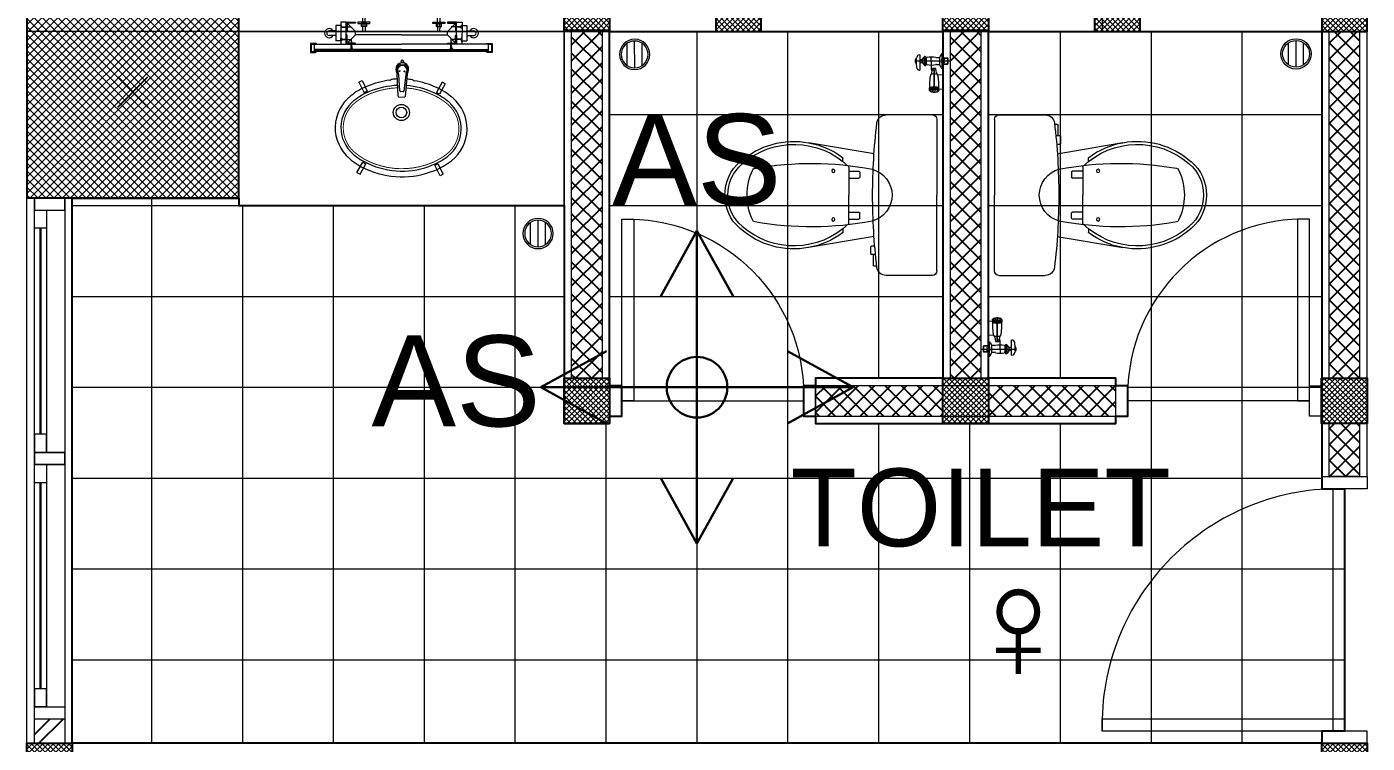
# Model space of a CAD drawing. Header units: inches. Extents: x 249 to 1192, y -18 to 440.
# Drawn here: x 429.157 to 433.582, y 263.442 to 265.807 of the extents above; entities that cross this region are included whole.
import ezdxf

# ---------------------------------------------------------------- set-up
doc = ezdxf.new("R2010")
doc.units = ezdxf.units.IN
doc.header["$MEASUREMENT"] = 0
for name, color, linetype, lineweight in [('ARSIR BETON', 8, 'Continuous', 0), ('DINDING', 6, 'Continuous', 0), ('DINDING2', 137, 'Continuous', 20), ('KACA', 141, 'Continuous', 30), ('KERAMIKK', 142, 'Continuous', 5), ('kol', 1, 'Continuous', 30), ('KUSEN', 16, 'Continuous', 15), ('NOT', 7, 'Continuous', 9), ('SANITAIR', 6, 'Continuous', 9), ('TEXT (KET. RUANG)', 7, 'Continuous', 5)]:
    doc.layers.add(name, color=color, linetype=linetype, lineweight=lineweight)
doc.layers.add('ARSIR DINDING', color=64, linetype='Continuous')
doc.layers.add('KOLOM', color=5, linetype='Continuous')
doc.styles.get("Standard").update_dxf_attribs({"font": 'arial.ttf'})

# ---------------------------------------------------------------- blocks, each defined once
blk = doc.blocks.new('K2')
at = {"layer": 'ARSIR BETON'}
h = blk.add_hatch(dxfattribs=at)
h.set_pattern_fill('ANSI37', color=256, scale=0.1, style=0)
h.set_pattern_definition([(45, (-38.743626, 268.082874), (-0.0088388, 0.0088388), []), (135, (-38.743626, 268.082874), (-0.0088388, -0.0088388), [])])
h.paths.add_polyline_path([(-38.5936, 268.2329), (-38.7436, 268.2329), (-38.7436, 268.0829), (-38.5936, 268.0829)])
at = {"layer": 'KOLOM'}
blk.add_lwpolyline([(-38.7436, 268.0829), (-38.5936, 268.0829), (-38.5936, 268.2329), (-38.7436, 268.2329)], close=True, dxfattribs=at)
blk = doc.blocks.new('P2')
for points in [[(278.9434, 273.0586), (278.9434, 273.0186), (279.0934, 273.0186), (279.0934, 273.0586)], [(278.9434, 272.1784), (278.9434, 272.2184), (279.0934, 272.2184), (279.0934, 272.1784)]]:
    blk.add_lwpolyline(points, close=True)
for points in [[(279.0184, 273.0186), (279.0184, 272.2186)], [(279.0184, 273.0186), (279.8184, 273.0186), (279.8184, 272.9786), (279.0184, 272.9786), (279.0184, 273.0186)]]:
    blk.add_lwpolyline(points)
blk.add_arc((279.0384, 272.9986), 0.7803, 268.5312, 1.4688)
blk = doc.blocks.new('*X70')
at = {"color": 0}
for p, q in [((-1015.3, 2417.5), (-1013.3, 2417.5)), ((-1015.3, 2416.2), (-1013.3, 2416.2)), ((-1015.3, 2415), (-1013.3, 2415)), ((-1015.3, 2413.8), (-1013.3, 2413.8)), ((-1015.3, 2412.5), (-1013.3, 2412.5)), ((-1015.3, 2411.2), (-1013.3, 2411.2)), ((-1015.3, 2410), (-1013.3, 2410)), ((-1015.3, 2408.8), (-1013.3, 2408.8)), ((-1015.3, 2407.5), (-1013.3, 2407.5)), ((-1015.3, 2406.2), (-1013.3, 2406.2)), ((-1015.3, 2405), (-1013.3, 2405))]:
    blk.add_line(p, q, dxfattribs=at)
blk = doc.blocks.new('*X71')
at = {"color": 0}
for p, q in [((1009.1, 3570), (1015.9, 3570)), ((1010, 3568.8), (1016.6, 3568.8)), ((1010.6, 3567.5), (1017.2, 3567.5)), ((1011.1, 3566.2), (1017.7, 3566.2)), ((1011.5, 3565), (1018, 3565)), ((1011.8, 3563.8), (1018.2, 3563.8)), ((1012.1, 3562.5), (1018.4, 3562.5)), ((1012.3, 3561.2), (1018.6, 3561.2)), ((1012.4, 3560), (1018.7, 3560)), ((1012.5, 3558.8), (1018.8, 3558.8)), ((1012.6, 3557.5), (1018.9, 3557.5)), ((1012.7, 3556.2), (1018.9, 3556.2)), ((1012.7, 3555), (1018.9, 3555))]:
    blk.add_line(p, q, dxfattribs=at)
blk = doc.blocks.new('JET SHOWER TOTO 403SV3 ATAS')
for p, q in [((-181.6, 3101.6), (-181.6, 2943.3)), ((-159.1, 3063.7), (-273.3, 3063.7)), ((-271.6, 3070.7), (-271.6, 3056.7)), ((-271.6, 3070.7), (-269.6, 3070.7)), ((-271.6, 3056.7), (-269.6, 3056.7)), ((-269.6, 3070.7), (-269.3, 3074.5)), ((-269.6, 3070.7), (-269.6, 3056.7)), ((-269.6, 3056.7), (-269.1, 3043.3)), ((-259.4, 3083.7), (-257.6, 3083.7)), ((-257.6, 3083.7), (-257.6, 3033.7)), ((-257.6, 3068.7), (-249.3, 3068.7)), ((-257.6, 3058.7), (-249.3, 3058.7)), ((-249.3, 3070), (-243.9, 3076.7)), ((-249.3, 3070.2), (-249.3, 3063.7)), ((-249.3, 3057.2), (-249.3, 3063.7)), ((-249.3, 3057.3), (-243.9, 3050.7)), ((-244.1, 3074.9), (-244.1, 3053.4)), ((-236.6, 3076.4), (-236.6, 3051)), ((-236.6, 3075.2), (-236.6, 3075.2)), ((-236.6, 3075.2), (-236.1, 3075.2)), ((-220.6, 3063.7), (-220.6, 3079)), ((-220.6, 3063.7), (-220.6, 3034.2)), ((-204.6, 3075.2), (-193.1, 3075.2)), ((-202.8, 3075.2), (-193.1, 3075.2)), ((-188, 3085), (-193.1, 3075.2)), ((-193.1, 3075.2), (-193.1, 3052.2)), ((-187.4, 3057.9), (-175.8, 3069.5)), ((-187.4, 3069.5), (-175.8, 3057.9)), ((-185.1, 3085.6), (-185.1, 3043)), ((-183.6, 3087.7), (-181.6, 3087.7)), ((-181.6, 3074.2), (-166.6, 3074.2)), ((-181.6, 3073.2), (-165.6, 3073.2)), ((-181.6, 3054.2), (-165.6, 3054.2)), ((-165.6, 3073.2), (-166.6, 3074.2)), ((-166.6, 3074.2), (-166.6, 3053.2)), ((-165.6, 3054.2), (-166.6, 3053.2)), ((-165.6, 3073.2), (-165.6, 3054.2)), ((-259.1, 3033.7), (-257.6, 3033.7)), ((-236.6, 3052.2), (-236.1, 3052.2)), ((-220.6, 3034.2), (-210.7, 3034.2)), ((-218.1, 3024.9), (-216.6, 3037.9)), ((-205.8, 3038.8), (-215.6, 3038.8)), ((-210.7, 2958.4), (-210.7, 3036.7)), ((-210.7, 3034.2), (-210.7, 2993.5)), ((-210.7, 3012.7), (-210.7, 2975.3)), ((-203.4, 3024.9), (-204.8, 3037.9)), ((-202.8, 3052.2), (-193.1, 3052.2)), ((-181.6, 3018), (-198.4, 3016.8)), ((-188, 3042.4), (-193.1, 3052.2)), ((-183.6, 3039.7), (-181.6, 3039.7)), ((-181.6, 3053.2), (-166.6, 3053.2)), ((-226.5, 2966.5), (-226.2, 2973.8)), ((-210.7, 2967.6), (-210.7, 2994)), ((-195, 2966.5), (-195.2, 2973.8)), ((-181.6, 2970), (-195.1, 2971.1))]:
    blk.add_line(p, q)
for points in [[(-237.2, 3074.9, 0.114587), (-237.4, 3075.9, 0.103766), (-238.1, 3076.8, 0.091411), (-239.1, 3077.4, 0.084254), (-240.3, 3077.6, 0.084254), (-241.6, 3077.4, 0.091411), (-242.6, 3076.8, 0.103766), (-243.2, 3075.9, 0.114587), (-243.5, 3074.9, 0.114587), (-243.2, 3074, 0.103766), (-242.6, 3073.1, 0.091411), (-241.6, 3072.5, 0.084254), (-240.3, 3072.3, 0.084254), (-239.1, 3072.5, 0.091411), (-238.1, 3073.1, 0.103766), (-237.4, 3074, 0.114587)], [(-237.2, 3052.4, -0.114587), (-237.4, 3051.4, -0.103766), (-238.1, 3050.6, -0.091411), (-239.1, 3050, -0.084254), (-240.3, 3049.8, -0.084254), (-241.6, 3050, -0.091411), (-242.6, 3050.6, -0.103766), (-243.2, 3051.4, -0.114587), (-243.5, 3052.4, -0.114587), (-243.2, 3053.4, -0.103766), (-242.6, 3054.3, -0.091411), (-241.6, 3054.9, -0.084254), (-240.3, 3055.1, -0.084254), (-239.1, 3054.9, -0.091411), (-238.1, 3054.3, -0.103766), (-237.4, 3053.4, -0.114587)], [(-240.2, 3058.3, 0.164064), (-239.2, 3058.6, 0.105853), (-238.2, 3059.9, 0.069292), (-237.5, 3061.5, 0.055499), (-237.3, 3063.7, 0.055499), (-237.5, 3065.9, 0.069292), (-238.2, 3067.5, 0.105853), (-239.2, 3068.8, 0.164064), (-240.2, 3069.1, 0.164064), (-241.3, 3068.8, 0.105853), (-242.3, 3067.5, 0.069292), (-242.9, 3065.9, 0.055499), (-243.2, 3063.7, 0.055499), (-242.9, 3061.5, 0.069292), (-242.3, 3059.9, 0.105853), (-241.3, 3058.6, 0.164064)], [(-224.6, 2965.2, 0.244063), (-224, 2964, 0.082589), (-220.5, 2962.4, 0.040895), (-216.4, 2961.5, 0.030051), (-210.7, 2961.2, 0.030051), (-205, 2961.5, 0.040895), (-200.9, 2962.4, 0.082589), (-197.5, 2964, 0.244063), (-196.9, 2965.2, 0.244063), (-197.5, 2966.4, 0.082589), (-200.9, 2968.1, 0.040895), (-205, 2968.9, 0.030051), (-210.7, 2969.3, 0.030051), (-216.4, 2968.9, 0.040895), (-220.5, 2968.1, 0.082589), (-224, 2966.4, 0.244063)], [(-221.7, 2964.7, 0.063482), (-221.3, 2964.8, 0.076525), (-221.1, 2964.9, 0.107139), (-220.9, 2965, 0.147244), (-220.8, 2965.2, 0.147244), (-220.9, 2965.4, 0.107139), (-221.1, 2965.6, 0.076525), (-221.3, 2965.7, 0.063482), (-221.7, 2965.8, 0.063482), (-222, 2965.7, 0.076525), (-222.3, 2965.6, 0.107139), (-222.5, 2965.4, 0.147244), (-222.5, 2965.2, 0.147244), (-222.5, 2965, 0.107139), (-222.3, 2964.9, 0.076525), (-222, 2964.8, 0.063482)], [(-216.9, 2966.7, 0.063482), (-216.5, 2966.8, 0.076525), (-216.3, 2966.9, 0.107139), (-216.1, 2967.1, 0.147244), (-216, 2967.2, 0.147244), (-216.1, 2967.4, 0.107139), (-216.3, 2967.6, 0.076525), (-216.5, 2967.7, 0.063482), (-216.9, 2967.8, 0.063482), (-217.2, 2967.7, 0.076525), (-217.5, 2967.6, 0.107139), (-217.6, 2967.4, 0.147244), (-217.7, 2967.2, 0.147244), (-217.6, 2967.1, 0.107139), (-217.5, 2966.9, 0.076525), (-217.2, 2966.8, 0.063482)], [(-210.8, 2964.6, 0.063482), (-210.5, 2964.6, 0.076525), (-210.2, 2964.8, 0.107139), (-210, 2964.9, 0.147244), (-210, 2965.1, 0.147244), (-210, 2965.3, 0.107139), (-210.2, 2965.5, 0.076525), (-210.5, 2965.6, 0.063482), (-210.8, 2965.6, 0.063482), (-211.2, 2965.6, 0.076525), (-211.4, 2965.5, 0.107139), (-211.6, 2965.3, 0.147244), (-211.7, 2965.1, 0.147244), (-211.6, 2964.9, 0.107139), (-211.4, 2964.8, 0.076525), (-211.2, 2964.6, 0.063482)], [(-210.7, 2967.5, 0.063482), (-210.4, 2967.6, 0.076525), (-210.1, 2967.7, 0.107139), (-209.9, 2967.8, 0.147244), (-209.9, 2968, 0.147244), (-209.9, 2968.2, 0.107139), (-210.1, 2968.4, 0.076525), (-210.4, 2968.5, 0.063482), (-210.7, 2968.6, 0.063482), (-211, 2968.5, 0.076525), (-211.3, 2968.4, 0.107139), (-211.5, 2968.2, 0.147244), (-211.5, 2968, 0.147244), (-211.5, 2967.8, 0.107139), (-211.3, 2967.7, 0.076525), (-211, 2967.6, 0.063482)], [(-205.6, 2967.1, 0.063482), (-205.2, 2967.1, 0.076525), (-205, 2967.2, 0.107139), (-204.8, 2967.4, 0.147244), (-204.7, 2967.6, 0.147244), (-204.8, 2967.8, 0.107139), (-205, 2968, 0.076525), (-205.2, 2968.1, 0.063482), (-205.6, 2968.1, 0.063482), (-205.9, 2968.1, 0.076525), (-206.2, 2968, 0.107139), (-206.3, 2967.8, 0.147244), (-206.4, 2967.6, 0.147244), (-206.3, 2967.4, 0.107139), (-206.2, 2967.2, 0.076525), (-205.9, 2967.1, 0.063482)], [(-199.6, 2964.6, 0.063482), (-199.3, 2964.6, 0.076525), (-199, 2964.8, 0.107139), (-198.9, 2964.9, 0.147244), (-198.8, 2965.1, 0.147244), (-198.9, 2965.3, 0.107139), (-199, 2965.5, 0.076525), (-199.3, 2965.6, 0.063482), (-199.6, 2965.6, 0.063482), (-200, 2965.6, 0.076525), (-200.2, 2965.5, 0.107139), (-200.4, 2965.3, 0.147244), (-200.5, 2965.1, 0.147244), (-200.4, 2964.9, 0.107139), (-200.2, 2964.8, 0.076525), (-200, 2964.6, 0.063482)], [(-216.4, 2962.4, 0.063482), (-216.1, 2962.4, 0.076525), (-215.8, 2962.5, 0.107139), (-215.6, 2962.7, 0.147244), (-215.6, 2962.9, 0.147244), (-215.6, 2963.1, 0.107139), (-215.8, 2963.3, 0.076525), (-216.1, 2963.4, 0.063482), (-216.4, 2963.4, 0.063482), (-216.7, 2963.4, 0.076525), (-217, 2963.3, 0.107139), (-217.2, 2963.1, 0.147244), (-217.3, 2962.9, 0.147244), (-217.2, 2962.7, 0.107139), (-217, 2962.5, 0.076525), (-216.7, 2962.4, 0.063482)], [(-210.8, 2961.6, 0.063482), (-210.5, 2961.6, 0.076525), (-210.2, 2961.7, 0.107139), (-210, 2961.9, 0.147244), (-210, 2962.1, 0.147244), (-210, 2962.3, 0.107139), (-210.2, 2962.5, 0.076525), (-210.5, 2962.6, 0.063482), (-210.8, 2962.6, 0.063482), (-211.2, 2962.6, 0.076525), (-211.4, 2962.5, 0.107139), (-211.6, 2962.3, 0.147244), (-211.7, 2962.1, 0.147244), (-211.6, 2961.9, 0.107139), (-211.4, 2961.7, 0.076525), (-211.2, 2961.6, 0.063482)], [(-204.7, 2962.2, 0.063482), (-204.3, 2962.3, 0.076525), (-204.1, 2962.4, 0.107139), (-203.9, 2962.6, 0.147244), (-203.8, 2962.8, 0.147244), (-203.9, 2963, 0.107139), (-204.1, 2963.1, 0.076525), (-204.3, 2963.3, 0.063482), (-204.7, 2963.3, 0.063482), (-205, 2963.3, 0.076525), (-205.3, 2963.1, 0.107139), (-205.5, 2963, 0.147244), (-205.5, 2962.8, 0.147244), (-205.5, 2962.6, 0.107139), (-205.3, 2962.4, 0.076525), (-205, 2962.3, 0.063482)]]:
    blk.add_lwpolyline(points, format="xyb", close=True)
for points in [[(-210.7, 2971.5, 0.032506), (-217.2, 2971.1, 0.043954), (-221.9, 2970, 0.086557), (-225.8, 2968, 0.234077), (-226.5, 2966.5, 0.2316), (-225.8, 2965, 0.086557)], [(-210.7, 2977.8, 0.026666), (-217.1, 2977.4, 0.036581), (-221.7, 2976.6, 0.076377), (-225.6, 2974.9, 0.258801), (-226.2, 2973.8, 0.258801)], [(-195.2, 2973.8, 0.258801), (-195.9, 2974.9, 0.076377), (-199.8, 2976.6, 0.036581), (-204.4, 2977.4, 0.026666), (-210.7, 2977.8, 0.026666)], [(-210.7, 2971.5, -0.032506), (-204.3, 2971.1, -0.043954), (-199.6, 2970, -0.086557), (-195.7, 2968, -0.234077), (-195, 2966.5, -0.2316), (-195.7, 2965, -0.086557)]]:
    blk.add_lwpolyline(points, format="xyb")
for centre, radius, start, end in [((-259.9, 3063.7), 13.7, 149.2436, 210.7564), ((-259.4, 3073.7), 10, 90, 175.6013), ((-240.3, 3074.6), 4.1, 25.3162, 148.8598), ((-236.1, 3085.2), 10, 270, 282.1793), ((-219.5, 3008), 69, 77.8207, 102.1793), ((-202.8, 3085.2), 10, 257.8207, 270), ((-183.6, 3082.7), 5, 90, 152.5256), ((-259.1, 3043.7), 10, 182.4896, 270), ((-240.3, 3052.8), 4.1, 211.1402, 334.6838), ((-236.1, 3042.2), 10, 77.8207, 90), ((-219.5, 3119.4), 69, 257.8207, 282.1793), ((-26.4, 2980.6), 200, 169.0492, 182.1525), ((-220.8, 3018.2), 2, 99.9639, 169.0492), ((-210.7, 2961), 60, 79.7178, 99.9639), ((-229.4, 3026.4), 11.4, 327.9833, 355.2467), ((-215.6, 3037.8), 1, 90, 173.6667), ((-205.8, 3037.8), 1, 6.3333, 90), ((-202.8, 3042.2), 10, 90, 102.1793), ((-192.1, 3026.4), 11.4, 184.7533, 212.0167), ((-200.7, 3018.2), 2, 10.9508, 80.0361), ((-395.1, 2980.6), 200, 357.8475, 10.9508), ((-183.6, 3044.7), 5, 207.4744, 270), ((-216.1, 2977.1), 15.5, 231.5493, 261.7809), ((-205.3, 2977.1), 15.5, 278.2191, 308.4507)]:
    blk.add_arc(centre, radius, start, end)
at = {"color": 7}
blk.add_blockref('*X70', (743.6, 652.5), dxfattribs=at)
at = {"rotation": 90}
blk.add_blockref('*X71', (3344.1, 1958.8), dxfattribs=at)
at = {"xscale": -1, "rotation": 270}
blk.add_blockref('*X71', (-3765.6, 1958.8), dxfattribs=at)
blk = doc.blocks.new('KLO TOTO C438 ATAS')
for p, q in [((373.85, 174.62), (373.85, 108.71)), ((377.35, 169.2), (392.64, 169.2)), ((375.85, 167.7), (375.85, 142.7)), ((396.61, 156.38), (418.2, 160.01)), ((406.86, 153.77), (406.86, 154.9)), ((404.98, 150.62), (401.61, 150.62)), ((404.98, 151.97), (404.98, 142.7)), ((401.31, 150.31), (401.31, 148.59)), ((404.98, 148.29), (401.61, 148.29)), ((375.85, 117.7), (375.85, 142.7)), ((404.98, 133.43), (404.98, 142.7)), ((401.31, 135.09), (401.31, 136.81)), ((404.98, 137.12), (401.61, 137.12)), ((404.98, 134.78), (401.61, 134.78)), ((396.61, 129.02), (418.22, 125.38)), ((406.86, 131.63), (406.86, 130.5)), ((396.37, 125.84), (397.4, 125.84)), ((397.7, 123.38), (397.7, 125.54)), ((396.12, 123.07), (397.4, 123.07)), ((396.85, 123.07), (396.85, 119.6)), ((377.35, 116.2), (392.64, 116.2)), ((395.72, 119.3), (396.54, 119.3))]:
    blk.add_line(p, q)
for centre in [(410.05, 150.7), (410.05, 134.7)]:
    blk.add_circle(centre, 0.55)
for centre, radius, start, end in [((377.35, 167.7), 1.5, 90, 180), ((392.64, 166.15), 3.05, 6.7334, 90), ((191.37, 142.39), 205.72, 0.0873, 6.7334), ((423.05, 133.62), 25.85, 48.6009, 134.0644), ((423.03, 133.55), 26.9, 100.3333, 126.6134), ((423.03, 133.55), 26.9, 48.6516, 100.3333), ((407.17, 154.9), 0.307, 126.6134, 180), ((399.54, 142.7), 8.88, 104.9108, 180), ((417.33, 46.03), 107.15, 79.9791, 100.8031), ((401.61, 150.31), 0.307, 90, 180), ((405.28, 151.97), 0.307, 134.0644, 180), ((435.75, 150.58), 1, 25.7984, 76.6744), ((419.45, 142.7), 19.1, 360, 25.7984), ((431.65, 142.88), 13.22, 359.2877, 49.9182), ((431.65, 142.88), 14.2, 359.2877, 49.9182), ((401.61, 148.59), 0.307, 180, 270), ((399.54, 142.7), 8.88, 180, 255.0892), ((191.37, 143.01), 205.72, 353.2666, 359.9127), ((419.45, 142.7), 19.1, 334.2016, 0), ((431.65, 142.52), 13.22, 310.0818, 0.7123), ((431.65, 142.52), 14.2, 310.0818, 0.7123), ((417.34, 239.98), 107.76, 259.2559, 279.9618), ((401.61, 136.81), 0.307, 90, 180), ((401.61, 135.09), 0.307, 180, 270), ((405.28, 133.43), 0.307, 180, 225.9356), ((423.05, 151.79), 25.85, 225.9356, 311.3991), ((435.75, 134.82), 1, 283.3256, 334.2016), ((407.17, 130.5), 0.307, 180, 233.3866), ((423.03, 151.85), 26.9, 233.3866, 259.7059), ((423.03, 151.85), 26.9, 259.7059, 311.3484), ((397.4, 125.54), 0.307, 0, 90), ((396.54, 119.6), 0.307, 270, 0), ((397.4, 123.38), 0.307, 270, 0), ((377.35, 117.7), 1.5, 180, 270), ((392.64, 119.25), 3.05, 270, 353.2666)]:
    blk.add_arc(centre, radius, start, end)
blk = doc.blocks.new('toilet-dsr$0$PAKU')
for p in [(-1.6, 33.2), (1.6, 33.2)]:
    blk.add_line(p, (0, 0))
blk.add_lwpolyline([(-4.7, 33.2), (4.7, 33.2), (4.7, 35.5), (-4.7, 35.5)], close=True)
blk = doc.blocks.new('wastafel')
at = {"lineweight": 5, "ltscale": 0.5}
for p, q in [((4134.7724, 1540.4367), (4134.7611, 1540.4347)), ((4134.7611, 1540.4347), (4134.7672, 1540.3962)), ((4134.7724, 1540.4367), (4134.7785, 1540.3981)), ((4134.5438, 1540.2665), (4134.549, 1540.2767)), ((4134.5438, 1540.2665), (4134.579, 1540.2495)), ((4134.549, 1540.2767), (4134.584, 1540.2598)), ((4134.9506, 1540.1972), (4134.9154, 1540.2142)), ((4134.9455, 1540.187), (4134.9105, 1540.2039)), ((4134.9506, 1540.1972), (4134.9455, 1540.187)), ((4134.7221, 1540.0271), (4134.7159, 1540.0657)), ((4134.7334, 1540.029), (4134.7273, 1540.0675)), ((4134.7221, 1540.0271), (4134.7334, 1540.029))]:
    blk.add_line(p, q, dxfattribs=at)
for p, q in [((4135.1288, 1540.2069), (4134.9022, 1540.0308)), ((4135.1288, 1540.2069), (4135.1325, 1540.2022)), ((4135.1307, 1540.2045), (4134.9041, 1540.0284)), ((4135.0816, 1540.1259), (4135.0946, 1540.136)), ((4135.1253, 1540.0965), (4135.0946, 1540.136)), ((4135.1053, 1540.1222), (4135.1231, 1540.136)), ((4135.1145, 1540.1104), (4135.1323, 1540.1242)), ((4135.0554, 1540.0815), (4135.0595, 1540.1145)), ((4135.1123, 1540.0864), (4135.1253, 1540.0965)), ((4134.6756, 1539.8546), (4134.9022, 1540.0308)), ((4135.0466, 1540.0395), (4135.0505, 1540.042)), ((4135.0476, 1540.0397), (4135.0535, 1540.0321)), ((4135.0501, 1540.0295), (4135.0621, 1540.0388)), ((4135.0525, 1540.0435), (4135.0584, 1540.0359)), ((4135.0528, 1540.0316), (4135.1096, 1539.9585)), ((4135.0591, 1540.0365), (4135.1159, 1539.9635)), ((4135.0627, 1540.072), (4135.0994, 1540.0674)), ((4134.6775, 1539.8522), (4134.9041, 1540.0284)), ((4134.8154, 1539.8948), (4134.7823, 1539.899)), ((4134.6756, 1539.8546), (4134.6793, 1539.8499)), ((4134.7636, 1539.8565), (4134.7458, 1539.8427)), ((4134.7658, 1539.8804), (4134.7528, 1539.8703)), ((4134.7835, 1539.8308), (4134.7528, 1539.8703)), ((4134.8227, 1539.8854), (4134.8181, 1539.8487)), ((4134.8529, 1539.8883), (4134.8588, 1539.8807)), ((4134.8582, 1539.893), (4134.8548, 1539.8898)), ((4134.8671, 1539.8871), (4134.8551, 1539.8778)), ((4134.8577, 1539.8921), (4134.8637, 1539.8845)), ((4134.858, 1539.8801), (4134.9148, 1539.8071)), ((4134.8644, 1539.885), (4134.9211, 1539.812)), ((4134.7728, 1539.8446), (4134.755, 1539.8308)), ((4134.7965, 1539.8409), (4134.7835, 1539.8308))]:
    blk.add_line(p, q)
at = {"lineweight": 5}
for p, q in [((4134.8406, 1540.0788), (4134.8013, 1540.1406)), ((4134.8165, 1540.1547), (4134.8018, 1540.1437)), ((4134.8438, 1540.0826), (4134.8152, 1540.1293)), ((4134.8158, 1540.1323), (4134.8228, 1540.1375)), ((4134.8197, 1540.1543), (4134.8674, 1540.0984)), ((4134.8259, 1540.1372), (4134.8618, 1540.0968)), ((4134.8715, 1540.1254), (4134.872, 1540.1269)), ((4134.8137, 1540.0823), (4134.8121, 1540.0822)), ((4134.8406, 1540.0788), (4134.8444, 1540.0816)), ((4134.8674, 1540.0984), (4134.8634, 1540.0954)), ((4134.8778, 1540.091), (4134.8808, 1540.087)), ((4134.8447, 1540.0663), (4134.8477, 1540.0622))]:
    blk.add_line(p, q, dxfattribs=at)
at = {"const_width": 0.00306}
for points in [[(4134.6674, 1540.3391, -0.102908), (4134.7633, 1540.3837)], [(4134.7633, 1540.3837, -0.068407), (4134.8193, 1540.3889)], [(4134.8193, 1540.3889, -0.225565), (4134.9004, 1540.3459)], [(4134.5972, 1540.2599, -0.102908), (4134.6674, 1540.3391)], [(4134.9004, 1540.3459, -0.225565), (4134.9183, 1540.2559)], [(4134.5761, 1540.2079, -0.068407), (4134.5972, 1540.2599)], [(4134.9183, 1540.2559, -0.068407), (4134.8973, 1540.2038)], [(4134.5941, 1540.1178, -0.225565), (4134.5761, 1540.2079)], [(4134.8973, 1540.2038, -0.089645), (4134.8378, 1540.1331)], [(4134.6752, 1540.0748, -0.225565), (4134.5941, 1540.1178)], [(4134.8163, 1540.117, -0.090064), (4134.7311, 1540.0801)], [(4134.7311, 1540.0801, -0.068407), (4134.6752, 1540.0748)]]:
    blk.add_lwpolyline(points, format="xyb", dxfattribs=at)
for points in [[(4135.155, 1540.1944), (4135.1366, 1540.2181), (4135.1245, 1540.2087), (4135.1221, 1540.2041), (4135.1239, 1540.2032), (4135.1261, 1540.2074), (4135.1362, 1540.2153), (4135.1522, 1540.1948), (4135.138, 1540.1837), (4135.1392, 1540.1821)], [(4135.1362, 1540.2153), (4135.1276, 1540.2085), (4135.1435, 1540.188), (4135.1522, 1540.1948)], [(4135.119, 1540.0778), (4135.0748, 1540.1346), (4135.0606, 1540.1235), (4135.1048, 1540.0667)], [(4135.0745, 1540.0432), (4135.072, 1540.0464), (4135.0405, 1540.022), (4135.043, 1540.0187)], [(4134.8033, 1539.8322), (4134.7591, 1539.8891), (4134.7733, 1539.9001), (4134.8175, 1539.8433)], [(4134.6813, 1539.8261), (4134.6629, 1539.8498), (4134.675, 1539.8592), (4134.6801, 1539.8603), (4134.6805, 1539.8584), (4134.6759, 1539.8573), (4134.6657, 1539.8494), (4134.6817, 1539.8289), (4134.6959, 1539.84), (4134.6971, 1539.8384)], [(4134.6657, 1539.8494), (4134.6744, 1539.8562), (4134.6904, 1539.8357), (4134.6817, 1539.8289)], [(4134.8478, 1539.8668), (4134.8452, 1539.8701), (4134.8767, 1539.8946), (4134.8792, 1539.8913)]]:
    blk.add_lwpolyline(points, close=True)
for points in [[(4134.9059, 1540.026), (4135.1325, 1540.2022), (4135.1435, 1540.188), (4135.0748, 1540.1346)], [(4135.0606, 1540.1235), (4134.9169, 1540.0118)], [(4134.9354, 1539.9881), (4135.0554, 1540.0815), (4135.0627, 1540.072), (4134.9427, 1539.9787)], [(4134.9059, 1540.026), (4134.6793, 1539.8499), (4134.6904, 1539.8357), (4134.7591, 1539.8891)], [(4134.7733, 1539.9001), (4134.9169, 1540.0118)], [(4134.9354, 1539.9881), (4134.8154, 1539.8948), (4134.8227, 1539.8854), (4134.9427, 1539.9787)]]:
    blk.add_lwpolyline(points)
for points in [[(4135.0756, 1540.0994, 0.414214), (4135.0781, 1540.0991), (4135.079, 1540.0999), (4135.0606, 1540.1235), (4135.0369, 1540.1051), (4135.0377, 1540.1042, 0.414214), (4135.0402, 1540.1039), (4135.0577, 1540.1175, -0.414214), (4135.0619, 1540.117)], [(4135.0851, 1540.0871, -0.414214), (4135.0855, 1540.0897), (4135.0864, 1540.0904), (4135.1048, 1540.0667), (4135.0811, 1540.0483), (4135.0804, 1540.0492, -0.414214), (4135.0807, 1540.0518), (4135.0982, 1540.0654, 0.414214), (4135.0988, 1540.0696)], [(4134.7929, 1539.8797, -0.414214), (4134.7926, 1539.8772), (4134.7917, 1539.8764), (4134.7733, 1539.9001), (4134.797, 1539.9185), (4134.7977, 1539.9176, -0.414214), (4134.7974, 1539.9151), (4134.7798, 1539.9014, 0.414214), (4134.7793, 1539.8972)], [(4134.8025, 1539.8674, 0.414214), (4134.8, 1539.8677), (4134.7991, 1539.867), (4134.8175, 1539.8433), (4134.8411, 1539.8617), (4134.8404, 1539.8626, 0.414214), (4134.8379, 1539.863), (4134.8204, 1539.8493, -0.414214), (4134.8162, 1539.8499)]]:
    blk.add_lwpolyline(points, format="xyb", close=True)
for points in [[(4135.0469, 1540.0392), (4135.038, 1540.0506, -0.414214), (4135.0384, 1540.0534), (4135.0415, 1540.0558, -0.414214), (4135.0443, 1540.0555), (4135.0532, 1540.0441)], [(4135.0487, 1540.0296), (4135.044, 1540.0357, -0.414214), (4135.0442, 1540.0371), (4135.0562, 1540.0464, -0.414214), (4135.0576, 1540.0462), (4135.0623, 1540.0402)], [(4134.8584, 1539.8926), (4134.8496, 1539.904, 0.414214), (4134.8468, 1539.9044), (4134.8436, 1539.9019, 0.414214), (4134.8433, 1539.8991), (4134.8521, 1539.8877)], [(4134.8672, 1539.8885), (4134.8625, 1539.8946, 0.414214), (4134.8611, 1539.8947), (4134.8491, 1539.8854, 0.414214), (4134.849, 1539.884), (4134.8536, 1539.878)]]:
    blk.add_lwpolyline(points, format="xyb")
at = {"lineweight": 5}
for centre, radius in [((4134.7783, 1540.1902), 0.0267), ((4134.7783, 1540.1902), 0.0176), ((4134.8535, 1540.0767), 0.00161), ((4134.8669, 1540.0863), 0.00161), ((4134.8799, 1540.0547), 0.00401)]:
    blk.add_circle(centre, radius, dxfattribs=at)
for centre, radius, start, end in [((4134.8225, 1540.1308), 0.2865, 103.172, 126.6741), ((4134.8103, 1540.1828), 0.233, 87.5187, 103.172), ((4134.8067, 1540.1853), 0.2147, 97.5512, 100.61), ((4134.8146, 1540.282), 0.1337, 36.6741, 87.5187), ((4134.8225, 1540.1308), 0.2865, 126.6741, 150.1761), ((4134.8146, 1540.282), 0.1337, 345.8294, 36.6741), ((4134.7761, 1540.1574), 0.233, 150.1761, 165.8294), ((4134.7748, 1540.1615), 0.2147, 152.7381, 155.797), ((4134.6798, 1540.1817), 0.1337, 165.8294, 216.6741), ((4134.7196, 1540.3022), 0.2147, 332.7381, 335.797), ((4134.7183, 1540.3064), 0.233, 330.1761, 345.8294), ((4134.672, 1540.333), 0.2865, 314.8042, 330.1761), ((4134.8032, 1540.1419), 0.00229, 126.6741, 212.4322), ((4134.8172, 1540.1305), 0.00229, 126.6741, 211.548), ((4134.8179, 1540.1528), 0.00229, 40.515, 126.6741), ((4134.8242, 1540.1357), 0.00229, 41.6149, 126.6741), ((4134.6765, 1540.3268), 0.2811, 309.8533, 313.3843), ((4134.8643, 1540.128), 0.00764, 314.1265, 339.7577), ((4134.8792, 1540.1243), 0.00764, 134.8042, 159.7577), ((4134.6798, 1540.1817), 0.1337, 216.6741, 267.5187), ((4134.672, 1540.333), 0.2865, 283.172, 298.5491), ((4134.8125, 1540.0746), 0.00764, 93.1874, 118.5491), ((4134.8132, 1540.09), 0.00764, 273.5904, 299.2216), ((4134.6765, 1540.3268), 0.2811, 299.9638, 303.5415), ((4134.8613, 1540.0787), 0.0207, 179.7954, 72.5897), ((4134.836, 1540.0779), 0.00917, 1.8939, 31.548), ((4134.8613, 1540.0787), 0.0161, 181.8939, 72.9819), ((4134.8643, 1540.0746), 0.0207, 216.4643, 36.6436), ((4134.8687, 1540.1029), 0.00917, 221.6149, 252.9819), ((4134.6841, 1540.2809), 0.233, 267.5187, 283.172), ((4134.6877, 1540.2785), 0.2147, 277.5512, 280.61)]:
    blk.add_arc(centre, radius, start, end, dxfattribs=at)
at = {"lineweight": 5, "ltscale": 0.6}
for centre, radius, start, end in [((4134.8225, 1540.1308), 0.2674, 103.172, 126.6741), ((4134.8103, 1540.1828), 0.2139, 87.5187, 103.172), ((4134.8146, 1540.282), 0.1146, 36.6741, 87.5187), ((4134.8225, 1540.1308), 0.2674, 126.6741, 150.1761), ((4134.8146, 1540.282), 0.1146, 345.8294, 36.6741), ((4134.7761, 1540.1574), 0.2139, 150.1761, 165.8294), ((4134.7183, 1540.3064), 0.2139, 330.1761, 345.8294), ((4134.6798, 1540.1817), 0.1146, 165.8294, 216.6741), ((4134.672, 1540.333), 0.2674, 309.7096, 330.1761), ((4134.6798, 1540.1817), 0.1146, 216.6741, 267.5187), ((4134.672, 1540.333), 0.2674, 283.172, 303.7197), ((4134.6841, 1540.2809), 0.2139, 267.5187, 283.172)]:
    blk.add_arc(centre, radius, start, end, dxfattribs=at)
for centre, radius, start, end in [((4135.1277, 1540.1301), 0.015, 247.8672, 187.8672), ((4135.1277, 1540.1301), 0.0075, 307.8672, 127.8672), ((4135.0495, 1540.0302), 0.001, 217.8672, 307.8672), ((4135.0615, 1540.0396), 0.001, 307.8672, 37.8672), ((4134.8544, 1539.8786), 0.001, 217.8672, 307.8672), ((4134.8664, 1539.8879), 0.001, 307.8672, 37.8672), ((4134.7504, 1539.8367), 0.015, 67.8672, 7.8672), ((4134.7504, 1539.8367), 0.0075, 127.8672, 307.8672)]:
    blk.add_arc(centre, radius, start, end)
at = {"extrusion": (6.49561e-14, 5.05073e-14, -1), "zscale": -0.001}
for p, xscale, yscale, rotation in [((-4135.0577, 1540.0991), 0.001000000000340506, 0.001000000000340506, 322.1327731584879), ((-4135.0562, 1540.1008), 0.001000000000069823, 0.001000000000069823, 52.13277315848794)]:
    blk.add_blockref('toilet-dsr$0$PAKU', p, dxfattribs=dict(at, xscale=xscale, yscale=yscale, rotation=rotation))
for p, xscale, yscale, zscale, rotation in [((4135.0816, 1540.068), 0.001000000000069823, 0.001000000000069823, 0.001000000000069823, 307.8672268415121), ((4134.7964, 1539.8988), 0.001000000000069823, 0.001000000000069823, 0.001000000000069823, 127.8672268415121), ((4134.7977, 1539.8969), 0.001000000000340506, 0.001000000000340506, 0.001000000000340506, 37.86722684151209)]:
    blk.add_blockref('toilet-dsr$0$PAKU', p, dxfattribs=dict(xscale=xscale, yscale=yscale, zscale=zscale, rotation=rotation))
at = {"extrusion": (-6.49561e-14, -5.05073e-14, -1), "xscale": 0.001000000000069823, "yscale": 0.001000000000069823, "zscale": -0.001, "rotation": 232.1327731584879}
blk.add_blockref('toilet-dsr$0$PAKU', (-4134.8219, 1539.8661), dxfattribs=at)
blk = doc.blocks.new('*X38')
at = {"color": 0}
for p, q in [((18.4987, 19.2176), (18.5717, 19.2176)), ((18.491, 19.1926), (18.5795, 19.1926)), ((18.4987, 19.1676), (18.5717, 19.1676))]:
    blk.add_line(p, q, dxfattribs=at)
blk = doc.blocks.new('SFLOOR')
for radius in [0.05, 0.0442]:
    blk.add_circle((0, 0), radius)
blk.add_blockref('*X38', (-18.5352, -19.1926))
blk = doc.blocks.new('p toilet')
at = {"layer": 'KUSEN'}
for points in [[(611.2182, 191.3922), (611.2182, 191.9922), (611.1782, 191.9922), (611.1782, 191.3922)], [(610.6182, 191.3422), (610.5782, 191.3422), (610.5782, 191.4422), (610.6182, 191.4422)], [(611.2582, 191.3422), (611.2182, 191.3422), (611.2182, 191.4422), (611.2582, 191.4422)]]:
    blk.add_lwpolyline(points, close=True, dxfattribs=at)
blk.add_lwpolyline([(611.2182, 191.3922), (610.6182, 191.3922)], dxfattribs=at)
blk.add_arc((611.1982, 191.4117), 0.5808, 88.0266, 176.9943, dxfattribs=at)
blk = doc.blocks.new('K1')
at = {"layer": 'ARSIR BETON'}
h = blk.add_hatch(dxfattribs=at)
h.set_pattern_fill('ANSI37', color=256, scale=0.15, style=0)
h.set_pattern_definition([(45, (258.37489, 277.120751), (-0.01325825, 0.01325825), []), (135, (258.37489, 277.120751), (-0.01325825, -0.01325825), [])])
h.paths.add_polyline_path([(259.1249, 277.1708), (259.1249, 277.8708), (258.4249, 277.8708), (258.4249, 277.1708)])
at = {"layer": 'KOLOM'}
blk.add_lwpolyline([(258.4249, 277.1708), (259.1249, 277.1708), (259.1249, 277.8708), (258.4249, 277.8708)], close=True, dxfattribs=at)
for points in [[(258.7249, 277.5708), (258.8249, 277.4708)], [(258.7249, 277.4708), (258.8249, 277.5708)]]:
    blk.add_lwpolyline(points, dxfattribs=at)

msp = doc.modelspace()

# ---------------------------------------------------------------- hatches: boundary and pattern name
at = {"layer": 'ARSIR DINDING'}
h = msp.add_hatch(dxfattribs=at)
h.set_pattern_fill('ANSI37', color=256, scale=0.3, style=0)
h.set_pattern_definition([(45, (436.881855, 254.597005), (-0.0265165, 0.0265165), []), (135, (436.881855, 254.597005), (-0.0265165, -0.0265165), [])])
h.paths.add_polyline_path([(431.0562, 265.7972), (430.956, 265.7972), (430.956, 264.6472), (431.0562, 264.6472)])
h = msp.add_hatch(dxfattribs=at)
h.set_pattern_fill('ANSI37', color=256, scale=0.3, style=0)
h.set_pattern_definition([(45, (431.761255, 264.32201), (-0.0265165, 0.0265165), []), (135, (431.761255, 264.32201), (-0.0265165, -0.0265165), [])])
h.paths.add_polyline_path([(432.1818, 264.6221), (431.7613, 264.6221), (431.7613, 264.5221), (432.1818, 264.5221)])
h.paths.add_polyline_path([(432.7524, 264.6221), (432.3318, 264.6221), (432.3318, 264.5221), (432.7524, 264.5221)])
h.paths.add_polyline_path([(433.5573, 264.4971), (433.4574, 264.4971), (433.4574, 264.322), (433.5573, 264.322)])
h.paths.add_polyline_path([(433.5573, 265.7923), (433.4574, 265.7923), (433.4574, 264.6471), (433.5573, 264.6471)])
h = msp.add_hatch(dxfattribs=at)
h.set_pattern_fill('ANSI37', color=256, scale=0.3, style=0)
h.set_pattern_definition([(45, (438.132473, 254.597005), (-0.0265165, 0.0265165), []), (135, (438.132473, 254.597005), (-0.0265165, -0.0265165), [])])
h.paths.add_polyline_path([(432.3068, 265.7972), (432.2066, 265.7972), (432.2066, 264.6472), (432.3068, 264.6472)])
h = msp.add_hatch(dxfattribs=at)
h.set_pattern_fill('ANSI32', color=256, scale=0.25, style=0)
h.set_pattern_definition([(45, (-257.6009, 71.35337), (-0.066291261, 0.066291261), []), (45, (-257.55671, 71.35337), (-0.066291261, 0.066291261), [])])
h.paths.add_polyline_path([(429.2822, 263.5217), (429.1822, 263.5217), (429.1822, 263.4418), (429.2822, 263.4418)])
at = {"layer": 'KERAMIKK'}
h = msp.add_hatch(dxfattribs=at)
h.set_pattern_fill('_USER', color=256, scale=0.3, style=0, double=1, pattern_type=0)
h.set_pattern_definition([(0, (431.36982, 264.61707), (0, 0.3), []), (90, (431.36982, 264.61707), (-0.3, 2e-17), [])])
h.paths.add_polyline_path([(429.3072, 263.4418), (429.3072, 265.242), (429.8567, 265.242), (429.8567, 265.2173), (430.9312, 265.2173), (430.9312, 264.4971), (431.0812, 264.4971), (431.0813, 264.5221), (431.1213, 264.5221), (431.1213, 264.6221), (431.0813, 264.6221), (431.0812, 265.7923), (432.1818, 265.7923), (432.1818, 264.6471), (431.7613, 264.6471), (431.7613, 264.6221), (431.7213, 264.6221), (431.7213, 264.5221), (431.7613, 264.5221), (431.7613, 264.4971), (432.7524, 264.4971), (432.7524, 264.5221), (432.7924, 264.5221), (432.7924, 264.6221), (432.7524, 264.6221), (432.7524, 264.6471), (432.3318, 264.6472), (432.3318, 265.7923), (433.4324, 265.7923), (433.4324, 264.282), (433.5074, 264.282), (433.5074, 263.4818), (433.4324, 263.4818), (433.4324, 263.4418)])

# ---------------------------------------------------------------- linework, layer by layer
at = {"layer": 'DINDING'}
for points in [[(432.6825, 267.2423), (432.6825, 265.7923)], [(432.7075, 267.2423), (432.7075, 265.7923)], [(433.4324, 263.2918), (429.3072, 263.2918), (429.3072, 263.4418), (433.4324, 263.4418)]]:
    msp.add_lwpolyline(points, dxfattribs=at)
for points in [[(433.4324, 264.322), (433.5824, 264.322), (433.5824, 267.1423), (433.4324, 267.1423)], [(429.1572, 265.9423), (433.582, 265.9423), (433.582, 265.7923), (429.1572, 265.7923)], [(431.0812, 264.6472), (430.9312, 264.6472), (430.9312, 265.7972), (431.0812, 265.7972)], [(432.3318, 264.6472), (432.1818, 264.6472), (432.1818, 265.7972), (432.3318, 265.7972)], [(429.1572, 265.242), (429.3072, 265.242), (429.3072, 263.4418), (429.1572, 263.4418)], [(432.1818, 264.4971), (431.7613, 264.4971), (431.7613, 264.6471), (432.1818, 264.6471)], [(432.3318, 264.4971), (432.7524, 264.4971), (432.7524, 264.6471), (432.3318, 264.6471)]]:
    msp.add_lwpolyline(points, close=True, dxfattribs=at)
at = {"layer": 'DINDING2'}
for points in [[(430.956, 265.7972), (431.0562, 265.7972), (431.0562, 264.6471), (430.956, 264.6471)], [(432.2066, 265.7972), (432.3068, 265.7972), (432.3068, 264.6471), (432.2066, 264.6471)], [(433.4574, 265.7923), (433.5573, 265.7923), (433.5573, 264.6471), (433.4574, 264.6471)], [(429.1822, 265.242), (429.2822, 265.242), (429.2822, 263.4418), (429.1822, 263.4418)], [(431.7613, 264.5221), (432.7524, 264.5221), (432.7524, 264.6221), (431.7613, 264.6221)], [(433.4574, 264.4971), (433.5573, 264.4971), (433.5573, 264.322), (433.4574, 264.322)]]:
    msp.add_lwpolyline(points, close=True, dxfattribs=at)
at = {"layer": 'KACA'}
for points in [[(429.2022, 265.142), (429.2022, 264.4618)], [(429.2022, 264.3018), (429.2022, 263.6217)]]:
    msp.add_lwpolyline(points, dxfattribs=at)
at = {"layer": 'kol'}
for q in [(431.3698, 265.1334), (430.8546, 264.6171), (431.885, 264.6171), (431.3698, 264.1007)]:
    msp.add_line((431.3698, 264.6171), q, dxfattribs=at)
for points in [[(431.2508, 264.9174), (431.3698, 265.1334), (431.4889, 264.9174)], [(431.0706, 264.7361), (430.8546, 264.6171), (431.0706, 264.498)], [(431.669, 264.7361), (431.885, 264.6171), (431.669, 264.498)], [(431.2508, 264.3167), (431.3698, 264.1007), (431.4889, 264.3167)]]:
    msp.add_lwpolyline(points, dxfattribs=at)
msp.add_circle((431.3698, 264.6171), 0.1, dxfattribs=at)
at = {"layer": 'KOLOM'}
msp.add_lwpolyline([(429.3072, 263.4418), (429.3072, 265.242), (429.8567, 265.242), (429.8567, 265.2173), (430.9312, 265.2173), (430.9312, 264.4971), (431.0812, 264.4971), (431.0813, 264.5221), (431.1213, 264.5221), (431.1213, 264.6221), (431.0813, 264.6221), (431.0812, 265.7923), (432.1818, 265.7923), (432.1818, 264.6471), (431.7613, 264.6471), (431.7613, 264.6221), (431.7213, 264.6221), (431.7213, 264.5221), (431.7613, 264.5221), (431.7613, 264.4971), (432.7524, 264.4971), (432.7524, 264.5221), (432.7924, 264.5221), (432.7924, 264.6221), (432.7524, 264.6221), (432.7524, 264.6471), (432.3318, 264.6472), (432.3318, 265.7923), (433.4324, 265.7923), (433.4324, 264.282), (433.5074, 264.282), (433.5074, 263.4818), (433.4324, 263.4818), (433.4324, 263.4418), (429.3072, 263.4418)], dxfattribs=at)
at = {"layer": 'KUSEN'}
for points in [[(429.1822, 265.202), (429.2822, 265.202), (429.2822, 265.242), (429.1822, 265.242)], [(429.2822, 264.3618), (429.1822, 264.3618), (429.1822, 265.242), (429.2822, 265.242)], [(429.2222, 264.4018), (429.1822, 264.4018), (429.1822, 265.202), (429.2222, 265.202)], [(429.1822, 264.4018), (429.2822, 264.4018), (429.2822, 264.3618), (429.1822, 264.3618)], [(429.1822, 264.3618), (429.2822, 264.3618), (429.2822, 264.4018), (429.1822, 264.4018)], [(429.2822, 263.5217), (429.1822, 263.5217), (429.1822, 264.4018), (429.2822, 264.4018)], [(429.2222, 263.5617), (429.1822, 263.5617), (429.1822, 264.3618), (429.2222, 264.3618)], [(429.1822, 263.5617), (429.2822, 263.5617), (429.2822, 263.5217), (429.1822, 263.5217)]]:
    msp.add_lwpolyline(points, close=True, dxfattribs=at)
for points in [[(429.2222, 265.202), (429.2222, 265.142), (429.1822, 265.142), (429.1822, 265.202), (429.2222, 265.202)], [(429.2222, 264.4018), (429.2222, 264.4618), (429.1822, 264.4618), (429.1822, 264.4018), (429.2222, 264.4018)], [(429.2222, 264.3618), (429.2222, 264.3018), (429.1822, 264.3018), (429.1822, 264.3618), (429.2222, 264.3618)], [(429.2222, 263.5617), (429.2222, 263.6217), (429.1822, 263.6217), (429.1822, 263.5617), (429.2222, 263.5617)]]:
    msp.add_lwpolyline(points, dxfattribs=at)
at = {"layer": 'SANITAIR', "lineweight": 5}
msp.add_lwpolyline([(429.8567, 265.7923), (430.9312, 265.7923), (430.9312, 265.2173), (429.8567, 265.2173)], close=True, dxfattribs=at)

# ---------------------------------------------------------------- block references
at = {"xscale": -1}
for name, p in [('K2', (392.3376, -2.2905)), ('K2', (393.5882, -2.2905)), ('p toilet', (1042.3395, 73.1799)), ('K2', (392.3376, -3.5858)), ('K2', (393.5882, -3.5858)), ('K2', (394.8383, -3.5858))]:
    msp.add_blockref(name, p, dxfattribs=at)
at = {"rotation": 179.9999724896534}
for p in [(392.8385, 534.0252), (394.089, 534.0252)]:
    msp.add_blockref('K2', p, dxfattribs=at)
for name, p in [('K2', (472.176, -2.2906)), ('p toilet', (-177.8258, 73.1799))]:
    msp.add_blockref(name, p)
at = {"xscale": -1, "rotation": 180}
for p in [(467.9008, 531.5247), (472.176, 531.5247)]:
    msp.add_blockref('K2', p, dxfattribs=at)
at = {"layer": 'KOLOM'}
msp.add_blockref('K1', (170.7323, -11.9287), dxfattribs=at)
at = {"layer": 'KUSEN', "rotation": 180}
msp.add_blockref('P2', (712.5258, 536.5004), dxfattribs=at)
at = {"layer": 'SANITAIR', "lineweight": 5, "rotation": 142.1270586895929}
msp.add_blockref('wastafel', (4639.8228, -1057.0813), dxfattribs=at)
at = {"layer": 'SANITAIR', "xscale": -1}
for p, rotation in [((431.164, 265.7162), 270.0979783893938), ((430.8451, 265.1248), 270)]:
    msp.add_blockref('SFLOOR', p, dxfattribs=dict(at, rotation=rotation))
at = {"layer": 'SANITAIR', "rotation": 90.00000000000001}
msp.add_blockref('SFLOOR', (433.3475, 265.718), dxfattribs=at)
at = {"layer": 'SANITAIR'}
for name, p, xscale, yscale, zscale in [('JET SHOWER TOTO 403SV3 ATAS', (432.3635, 262.6306), 0.001, 0.001, 0.001), ('KLO TOTO C438 ATAS', (435.9204, 263.8245), -0.01, 0.01, 0.01)]:
    msp.add_blockref(name, p, dxfattribs=dict(at, xscale=xscale, yscale=yscale, zscale=zscale))
at = {"layer": 'SANITAIR', "rotation": 180}
for name, p, xscale, yscale, zscale in [('KLO TOTO C438 ATAS', (428.5933, 266.6786), -0.01, 0.01, 0.01), ('JET SHOWER TOTO 403SV3 ATAS', (432.1501, 267.8068), 0.001, 0.001, 0.001)]:
    msp.add_blockref(name, p, dxfattribs=dict(at, xscale=xscale, yscale=yscale, zscale=zscale))

# ---------------------------------------------------------------- texts
at = {"insert": (432.2371, 264.0187), "char_height": 0.340672, "attachment_point": 1}
msp.add_mtext_dynamic_manual_height_columns('{\\H1.0833x;♀}', width=0.019353, gutter_width=2, heights=[0], dxfattribs=at)
at = {"layer": 'NOT', "char_height": 0.3}
for s, insert, attachment_point in [('\\pi0.040789;AS', (431.0492, 265.5193), 1), ('AS', (430.854, 264.7882), 3)]:
    msp.add_mtext_dynamic_manual_height_columns(s, width=0.618755, gutter_width=12.5, heights=[0], dxfattribs=dict(at, insert=insert, attachment_point=attachment_point))
at = {"layer": 'TEXT (KET. RUANG)'}
msp.add_text('TOILET ', height=0.25678, dxfattribs=at).set_placement((431.6782, 264.0919))

doc.saveas('drawing.dxf')
